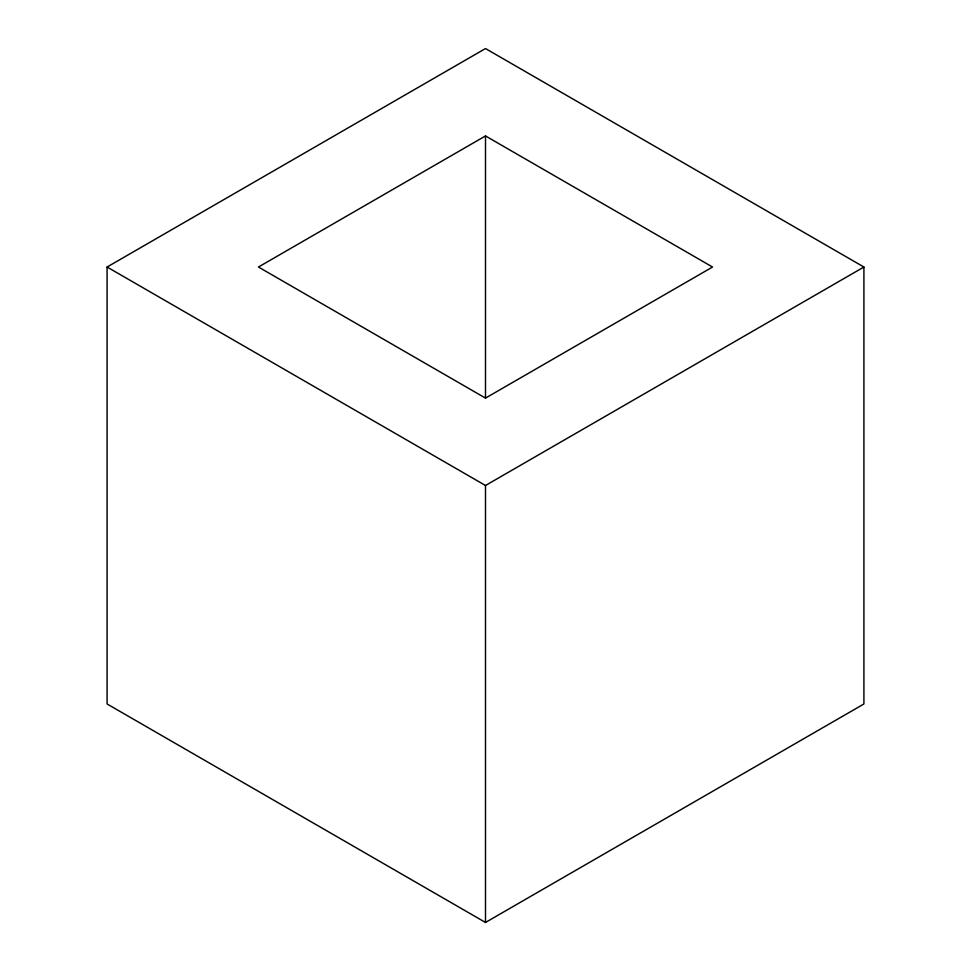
<?xml version="1.0" encoding="UTF-8"?>
<svg xmlns="http://www.w3.org/2000/svg" width="971" height="971" viewBox="0 0 971 971"><rect width="100%" height="100%" fill="white"/><g stroke="black" fill="none" stroke-linecap="round" stroke-linejoin="round"><path stroke-width="1.46" d="M107.089 267.025L485.5 48.55L863.911 267.025L863.911 703.975L485.5 922.45L107.089 703.975L107.089 267.025L485.5 485.5L863.911 267.025M485.5 135.94L258.456 267.025L485.5 398.11L712.544 267.025L485.5 135.94L485.5 398.11M485.5 485.5L485.5 922.45"/></g></svg>
